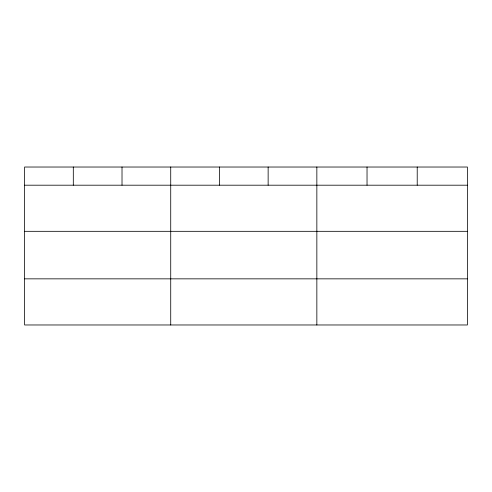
<?xml version="1.0" encoding="UTF-8"?>
<svg xmlns="http://www.w3.org/2000/svg" width="492" height="492" viewBox="0 0 492 492"><rect width="100%" height="100%" fill="white"/><g stroke="black" fill="none" stroke-linecap="round" stroke-linejoin="round"><path stroke-width="0.74" d="M467.4 231.32L467.4 167.028L24.6 167.028L24.6 324.972L467.4 324.972L467.4 231.32L24.6 231.32M24.6 185.195L467.4 185.195M24.6 278.847L467.4 278.847M417.216 167.028L417.216 185.195M367.032 167.028L367.032 185.195M316.848 167.028L316.848 324.972M268.14 167.028L268.14 185.195M219.432 167.028L219.432 185.195M170.724 167.028L170.724 324.972M122.016 167.028L122.016 185.195M73.308 167.028L73.308 185.195"/></g></svg>
